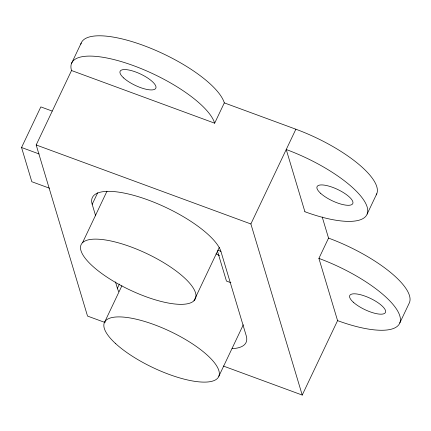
<?xml version="1.0" encoding="UTF-8"?>
<svg xmlns="http://www.w3.org/2000/svg" width="431" height="431" viewBox="0 0 431 431"><rect width="100%" height="100%" fill="white"/><g stroke="black" fill="none" stroke-linecap="round" stroke-linejoin="round"><path stroke-width="0.65" d="M49.42 188.196L31.819 181.72L21.55 147.499L40.832 106.893L52.146 111.058M71.551 63.368L81.195 43.062M105.207 322.571L87.525 316.068L36.182 144.967L71.53 70.522A79.002 25.068 25.4 0 1 133.761 65.744A79.002 25.068 25.4 0 1 214.665 123.185L224.309 102.885A79.002 25.068 25.4 0 0 151.119 48.439A79.002 25.068 25.4 0 0 80.823 44.199M95.655 215.861L92.191 204.321L97.659 192.808M82.526 242.728L106.985 191.208M118.74 291.598A71.104 22.563 25.4 0 1 117.394 288.317L119.409 284.072M104.356 322.722L121.908 285.753M193.982 300.752A63.206 20.052 25.4 0 0 123.471 244.345A63.206 20.052 25.4 0 0 97.309 270.124A63.206 20.052 25.4 0 0 193.982 300.752L219.304 247.416M223.29 366.021L302.228 395.065L250.88 223.969L295.876 129.219L224.309 102.885M218.824 376.301L243.289 324.785M302.228 395.065L337.575 320.621L318.908 258.401L328.546 238.101L322.216 217.003M367.115 214.115L376.753 193.815M399.785 322.997L409.428 302.697A79.002 25.068 25.4 0 0 328.546 238.101M71.53 70.522L214.665 123.185M36.182 144.967L250.88 223.969M21.55 147.499L39.151 153.975M217.747 250.19L220.904 251.354M230.871 282.693L226.453 281.071L217.499 251.23M115.47 281.901L117.394 288.317M232.126 348.641A71.104 22.563 25.4 0 0 246.22 335.717L221.011 251.72A71.104 22.563 25.4 0 0 148.199 200.022A71.104 22.563 25.4 0 0 92.191 204.321M295.876 129.219A79.002 25.068 25.4 0 1 376.225 194.877M318.908 258.401A79.002 25.068 25.4 0 1 399.806 315.842A79.002 25.068 25.4 0 1 337.575 320.621M216.044 253.827A63.206 20.052 25.4 0 1 219.508 255.696M304.906 211.74L286.232 149.519A79.002 25.068 25.4 0 1 367.137 206.961A79.002 25.068 25.4 0 1 304.906 211.74M320.599 193.298A19.751 6.266 25.4 0 0 351.594 204.703A19.751 6.266 25.4 0 0 332.597 187.334A19.751 6.266 25.4 0 0 320.599 193.298M123.638 77.93A19.751 6.266 25.4 0 0 154.627 89.336A19.751 6.266 25.4 0 0 135.63 71.966A19.751 6.266 25.4 0 0 123.638 77.93M353.275 302.179A19.751 6.266 25.4 0 0 384.263 313.585A19.751 6.266 25.4 0 0 365.272 296.216A19.751 6.266 25.4 0 0 353.275 302.179M115.74 343.712A63.206 20.052 25.4 0 0 214.907 380.201A63.206 20.052 25.4 0 0 154.12 324.624A63.206 20.052 25.4 0 0 115.74 343.712"/></g></svg>
